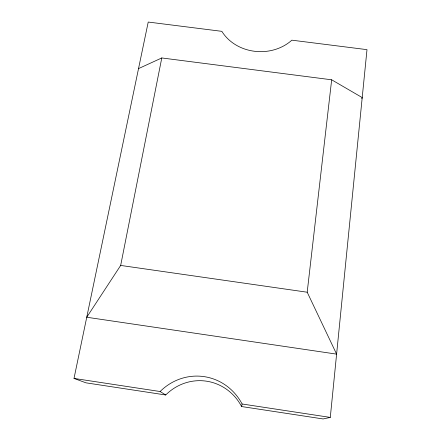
<?xml version="1.0" encoding="UTF-8"?>
<svg xmlns="http://www.w3.org/2000/svg" width="441" height="441" viewBox="0 0 441 441"><rect width="100%" height="100%" fill="white"/><g stroke="black" fill="none" stroke-linecap="round" stroke-linejoin="round"><path stroke-width="0.66" d="M330.287 417.407L366.995 49.651L291.859 40.175A43.676 38.02 1.9 0 1 221.856 31.339L148.226 22.05L74.005 378.422L85.973 382.832L165.717 394.982A51.128 48.576 -82.2 0 1 241.596 406.536L323.115 418.95L330.287 417.407L242.109 403.995A55.318 52.551 -81.5 0 0 160.105 391.52L74.005 378.422M161.781 57.953L120.669 265.432L86.745 317.244L336.604 354.129L307.195 292.218L331.665 79.799L161.781 57.953L138.529 68.603M241.596 406.536L242.109 403.995M361.813 98.646L362.215 97.582L331.665 79.799M120.669 265.432L307.195 292.218M160.105 391.52L165.717 394.982"/></g></svg>
